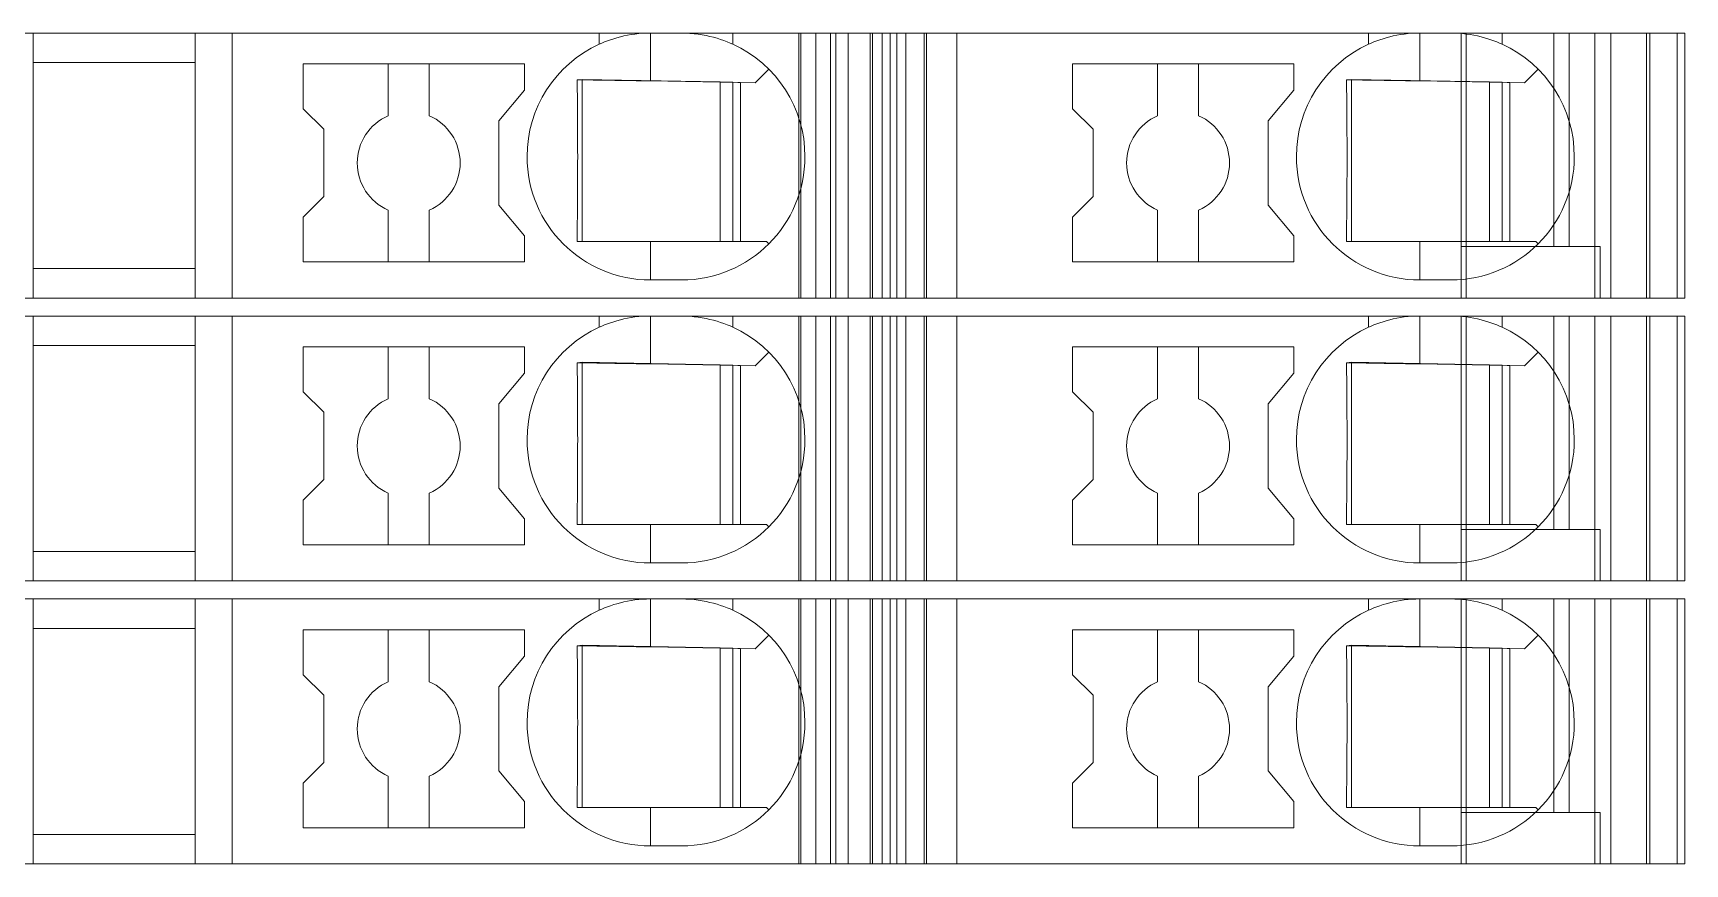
# Model space of a CAD drawing. Header units: millimetres. Extents: x 0 to 2100, y 0 to 1485.
# Drawn here: x 1258.05 to 1290.15, y 535.85 to 552 of the extents above; entities that cross this region are included whole.
import ezdxf
from ezdxf.enums import TextEntityAlignment as Align

# ---------------------------------------------------------------- set-up
doc = ezdxf.new("R2010")
doc.units = ezdxf.units.MM
for name, color, linetype, lineweight in [('EPLAN309', 5, 'Continuous', 5), ('EPLAN493', 5, 'Continuous', 5), ('MAIN-1', 7, 'Continuous', 5), ('MAIN-2', 7, 'Continuous', 5)]:
    doc.layers.add(name, color=color, linetype=linetype, lineweight=lineweight)
doc.styles.add('Tahoma', font='')
doc.styles.get('Tahoma').set_extended_font_data('Tahoma')

# ---------------------------------------------------------------- blocks, each defined once
blk = doc.blocks.new('EPLSYM_LibrarySPECIAL_Symbol12_Variant0_Placement8_45')
at = {"layer": 'EPLAN309', "lineweight": 13, "ltscale": 20}
blk.add_lwpolyline([(0, -5.15), (68.15, -5.15), (68.15, 0), (0, 0)], close=True, dxfattribs=at)
at = {"layer": 'EPLAN493', "color": 5, "style": 'Tahoma'}
blk.add_attdef('17_20450', text='', height=2.93475, dxfattribs=at).set_placement((0, -27.293475), align=Align.MIDDLE_RIGHT)
blk = doc.blocks.new('EPLSYM_LibrarySPECIAL_Symbol12_Variant0_Placement8_46')
at = {"layer": 'EPLAN309', "lineweight": 13, "ltscale": 20}
blk.add_lwpolyline([(0, -5.15), (68.15, -5.15), (68.15, 0), (0, 0)], close=True, dxfattribs=at)
at = {"layer": 'EPLAN493', "color": 5, "style": 'Tahoma'}
blk.add_attdef('17_20450', text='', height=2.93475, dxfattribs=at).set_placement((0, -27.293475), align=Align.MIDDLE_RIGHT)
blk = doc.blocks.new('EPLSYM_LibrarySPECIAL_Symbol12_Variant0_Placement8_47')
at = {"layer": 'EPLAN309', "lineweight": 13, "ltscale": 20}
blk.add_lwpolyline([(0, -5.15), (68.15, -5.15), (68.15, 0), (0, 0)], close=True, dxfattribs=at)
at = {"layer": 'EPLAN493', "color": 5, "style": 'Tahoma'}
blk.add_attdef('17_20450', text='', height=2.93475, dxfattribs=at).set_placement((0, -27.293475), align=Align.MIDDLE_RIGHT)

msp = doc.modelspace()

# ---------------------------------------------------------------- linework, layer by layer
at = {"layer": 'MAIN-1'}
for p, q in [((1258.05, 552), (1261.2, 552)), ((1258.05, 552), (1258.05, 546.85)), ((1261.919, 552), (1261.2, 552)), ((1261.2, 546.85), (1261.2, 552)), ((1269.05, 552), (1261.919, 552)), ((1261.919, 552), (1261.919, 546.85)), ((1269.05, 552), (1270.05, 552)), ((1269.05, 551.782), (1269.05, 552)), ((1269.102, 551.805), (1269.05, 551.782)), ((1269.156, 551.827), (1269.102, 551.805)), ((1269.213, 551.849), (1269.156, 551.827)), ((1269.272, 551.87), (1269.213, 551.849)), ((1269.333, 551.89), (1269.272, 551.87)), ((1269.397, 551.909), (1269.333, 551.89)), ((1269.463, 551.927), (1269.397, 551.909)), ((1269.531, 551.943), (1269.463, 551.927)), ((1269.601, 551.958), (1269.531, 551.943)), ((1269.673, 551.97), (1269.601, 551.958)), ((1269.746, 551.981), (1269.673, 551.97)), ((1269.821, 551.989), (1269.746, 551.981)), ((1269.897, 551.995), (1269.821, 551.989)), ((1269.973, 551.999), (1269.897, 551.995)), ((1270.05, 552), (1269.973, 551.999)), ((1270.05, 551.068), (1270.05, 552)), ((1270.05, 552), (1270.65, 552)), ((1270.65, 552), (1270.732, 551.999)), ((1271.65, 552), (1270.65, 552)), ((1270.732, 551.999), (1270.814, 551.994)), ((1270.814, 551.994), (1270.896, 551.987)), ((1270.896, 551.987), (1270.975, 551.978)), ((1270.975, 551.978), (1271.053, 551.966)), ((1271.053, 551.966), (1271.13, 551.952)), ((1271.13, 551.952), (1271.204, 551.935)), ((1271.204, 551.935), (1271.275, 551.917)), ((1271.275, 551.917), (1271.345, 551.897)), ((1271.345, 551.897), (1271.411, 551.876)), ((1271.411, 551.876), (1271.475, 551.854)), ((1271.475, 551.854), (1271.536, 551.831)), ((1271.536, 551.831), (1271.594, 551.806)), ((1271.594, 551.806), (1271.65, 551.782)), ((1271.65, 552), (1274.704, 552)), ((1271.65, 551.782), (1271.65, 552)), ((1274.832, 552), (1274.704, 552)), ((1274.704, 546.85), (1274.704, 552)), ((1274.832, 552), (1275.367, 552)), ((1274.832, 546.85), (1274.832, 552)), ((1276, 552), (1275.367, 552)), ((1275.367, 546.85), (1275.367, 552)), ((1276, 552), (1284, 552)), ((1276, 546.85), (1276, 552)), ((1284, 552), (1285, 552)), ((1284, 551.782), (1284, 552)), ((1284.052, 551.805), (1284, 551.782)), ((1284.106, 551.827), (1284.052, 551.805)), ((1284.163, 551.849), (1284.106, 551.827)), ((1284.222, 551.87), (1284.163, 551.849)), ((1284.283, 551.89), (1284.222, 551.87)), ((1284.347, 551.909), (1284.283, 551.89)), ((1284.413, 551.927), (1284.347, 551.909)), ((1284.481, 551.943), (1284.413, 551.927)), ((1284.551, 551.958), (1284.481, 551.943)), ((1284.622, 551.97), (1284.551, 551.958)), ((1284.696, 551.981), (1284.622, 551.97)), ((1284.771, 551.989), (1284.696, 551.981)), ((1284.847, 551.995), (1284.771, 551.989)), ((1284.923, 551.999), (1284.847, 551.995)), ((1285, 552), (1284.923, 551.999)), ((1285, 551.068), (1285, 552)), ((1285, 552), (1285.6, 552)), ((1285.6, 552), (1285.677, 551.999)), ((1286.6, 552), (1285.6, 552)), ((1285.677, 551.999), (1285.753, 551.995)), ((1285.753, 551.995), (1285.829, 551.989)), ((1285.829, 551.989), (1285.904, 551.981)), ((1285.904, 551.981), (1285.978, 551.97)), ((1285.978, 551.97), (1286.049, 551.958)), ((1286.049, 551.958), (1286.119, 551.943)), ((1286.119, 551.943), (1286.187, 551.927)), ((1286.187, 551.927), (1286.253, 551.909)), ((1286.253, 551.909), (1286.317, 551.89)), ((1286.317, 551.89), (1286.378, 551.87)), ((1286.378, 551.87), (1286.437, 551.849)), ((1286.437, 551.849), (1286.494, 551.827)), ((1286.494, 551.827), (1286.548, 551.805)), ((1286.548, 551.805), (1286.6, 551.782)), ((1286.6, 552), (1290, 552)), ((1286.6, 551.782), (1286.6, 552)), ((1290, 546.85), (1290, 552)), ((1258.05, 551.425), (1261.2, 551.425)), ((1263.3, 551.4), (1263.3, 550.529)), ((1263.3, 551.4), (1267.6, 551.4)), ((1264.95, 551.4), (1264.95, 550.392)), ((1265.75, 550.392), (1265.75, 551.4)), ((1267.6, 550.889), (1267.6, 551.4)), ((1272.083, 551.033), (1272.347, 551.297)), ((1278.25, 551.4), (1278.25, 550.529)), ((1278.25, 551.4), (1282.55, 551.4)), ((1279.9, 551.4), (1279.9, 550.392)), ((1280.7, 550.392), (1280.7, 551.4)), ((1282.55, 550.889), (1282.55, 551.4)), ((1287.033, 551.033), (1287.297, 551.297)), ((1267.1, 550.293), (1267.6, 550.889)), ((1268.624, 551.092), (1268.625, 551.022)), ((1268.685, 551.091), (1268.624, 551.092)), ((1268.625, 551.022), (1268.625, 550.95)), ((1268.625, 550.95), (1268.626, 550.877)), ((1268.626, 550.877), (1268.627, 550.803)), ((1268.746, 551.09), (1268.685, 551.091)), ((1268.721, 551.091), (1268.721, 547.95)), ((1268.809, 551.089), (1268.746, 551.09)), ((1268.873, 551.088), (1268.809, 551.089)), ((1268.937, 551.087), (1268.873, 551.088)), ((1269.003, 551.086), (1268.937, 551.087)), ((1269.071, 551.085), (1269.003, 551.086)), ((1269.14, 551.084), (1269.071, 551.085)), ((1269.21, 551.082), (1269.14, 551.084)), ((1269.283, 551.081), (1269.21, 551.082)), ((1269.358, 551.08), (1269.283, 551.081)), ((1269.435, 551.079), (1269.358, 551.08)), ((1269.514, 551.077), (1269.435, 551.079)), ((1269.597, 551.076), (1269.514, 551.077)), ((1269.682, 551.075), (1269.597, 551.076)), ((1269.771, 551.073), (1269.682, 551.075)), ((1269.862, 551.071), (1269.771, 551.073)), ((1269.955, 551.07), (1269.862, 551.071)), ((1270.05, 551.068), (1269.955, 551.07)), ((1270.05, 551.068), (1272.083, 551.033)), ((1271.4, 551.045), (1271.4, 547.95)), ((1271.65, 547.95), (1271.65, 551.04)), ((1271.8, 551.038), (1271.8, 547.95)), ((1282.05, 550.293), (1282.55, 550.889)), ((1283.574, 551.092), (1283.574, 551.022)), ((1283.635, 551.091), (1283.574, 551.092)), ((1283.574, 551.022), (1283.575, 550.95)), ((1283.575, 550.95), (1283.576, 550.877)), ((1283.576, 550.877), (1283.577, 550.803)), ((1283.696, 551.09), (1283.635, 551.091)), ((1283.671, 551.091), (1283.671, 547.95)), ((1283.759, 551.089), (1283.696, 551.09)), ((1283.822, 551.088), (1283.759, 551.089)), ((1283.887, 551.087), (1283.822, 551.088)), ((1283.953, 551.086), (1283.887, 551.087)), ((1284.021, 551.085), (1283.953, 551.086)), ((1284.09, 551.084), (1284.021, 551.085)), ((1284.16, 551.082), (1284.09, 551.084)), ((1284.233, 551.081), (1284.16, 551.082)), ((1284.307, 551.08), (1284.233, 551.081)), ((1284.385, 551.079), (1284.307, 551.08)), ((1284.464, 551.077), (1284.385, 551.079)), ((1284.547, 551.076), (1284.464, 551.077)), ((1284.632, 551.075), (1284.547, 551.076)), ((1284.72, 551.073), (1284.632, 551.075)), ((1284.812, 551.071), (1284.72, 551.073)), ((1284.905, 551.07), (1284.812, 551.071)), ((1285, 551.068), (1284.905, 551.07)), ((1285, 551.068), (1287.033, 551.033)), ((1286.35, 551.045), (1286.35, 547.95)), ((1286.6, 547.95), (1286.6, 551.04)), ((1286.75, 551.038), (1286.75, 547.95)), ((1263.7, 550.129), (1263.3, 550.529)), ((1268.627, 550.803), (1268.628, 550.727)), ((1268.628, 550.727), (1268.628, 550.649)), ((1268.628, 550.649), (1268.629, 550.57)), ((1268.629, 550.57), (1268.63, 550.488)), ((1278.65, 550.129), (1278.25, 550.529)), ((1283.577, 550.803), (1283.577, 550.727)), ((1283.577, 550.727), (1283.578, 550.649)), ((1283.578, 550.649), (1283.579, 550.57)), ((1283.579, 550.57), (1283.58, 550.488)), ((1267.1, 550.293), (1267.1, 548.657)), ((1268.63, 550.488), (1268.63, 550.404)), ((1268.63, 550.404), (1268.631, 550.317)), ((1268.631, 550.317), (1268.631, 550.226)), ((1268.631, 550.226), (1268.632, 550.132)), ((1282.05, 550.293), (1282.05, 548.657)), ((1283.58, 550.488), (1283.58, 550.404)), ((1283.58, 550.404), (1283.581, 550.317)), ((1283.581, 550.317), (1283.581, 550.226)), ((1283.581, 550.226), (1283.582, 550.132)), ((1263.7, 550.129), (1263.7, 548.821)), ((1268.632, 550.132), (1268.633, 550.034)), ((1268.633, 550.034), (1268.633, 549.931)), ((1268.633, 549.931), (1268.633, 549.824)), ((1278.65, 550.129), (1278.65, 548.821)), ((1283.582, 550.132), (1283.582, 550.034)), ((1283.582, 550.034), (1283.583, 549.931)), ((1283.583, 549.931), (1283.583, 549.824)), ((1268.633, 549.824), (1268.633, 549.713)), ((1268.633, 549.713), (1268.634, 549.6)), ((1268.634, 549.6), (1268.633, 549.479)), ((1283.583, 549.824), (1283.583, 549.713)), ((1283.583, 549.713), (1283.583, 549.6)), ((1283.583, 549.6), (1283.583, 549.479)), ((1268.633, 549.247), (1268.632, 549.138)), ((1268.633, 549.479), (1268.633, 549.361)), ((1268.633, 549.361), (1268.633, 549.247)), ((1283.583, 549.247), (1283.582, 549.138)), ((1283.583, 549.479), (1283.583, 549.361)), ((1283.583, 549.361), (1283.583, 549.247)), ((1268.632, 549.034), (1268.631, 548.934)), ((1268.631, 548.934), (1268.631, 548.839)), ((1268.632, 549.138), (1268.632, 549.034)), ((1283.582, 549.034), (1283.581, 548.934)), ((1283.581, 548.934), (1283.581, 548.839)), ((1283.582, 549.138), (1283.582, 549.034)), ((1263.7, 548.821), (1263.3, 548.421)), ((1267.1, 548.657), (1267.6, 548.061)), ((1268.629, 548.659), (1268.628, 548.573)), ((1268.63, 548.748), (1268.629, 548.659)), ((1268.631, 548.839), (1268.63, 548.748)), ((1278.65, 548.821), (1278.25, 548.421)), ((1282.05, 548.657), (1282.55, 548.061)), ((1283.579, 548.659), (1283.578, 548.573)), ((1283.58, 548.748), (1283.579, 548.659)), ((1283.581, 548.839), (1283.58, 548.748)), ((1263.3, 548.421), (1263.3, 547.55)), ((1264.95, 548.558), (1264.95, 547.55)), ((1265.75, 548.558), (1265.75, 547.55)), ((1268.626, 548.329), (1268.625, 548.25)), ((1268.627, 548.408), (1268.626, 548.329)), ((1268.628, 548.49), (1268.627, 548.408)), ((1268.628, 548.573), (1268.628, 548.49)), ((1278.25, 548.421), (1278.25, 547.55)), ((1279.9, 548.558), (1279.9, 547.55)), ((1280.7, 548.558), (1280.7, 547.55)), ((1283.576, 548.329), (1283.575, 548.25)), ((1283.577, 548.408), (1283.576, 548.329)), ((1283.578, 548.49), (1283.577, 548.408)), ((1283.578, 548.573), (1283.578, 548.49)), ((1267.6, 547.55), (1267.6, 548.061)), ((1268.623, 548.024), (1268.622, 547.95)), ((1268.622, 547.95), (1268.683, 547.95)), ((1268.624, 548.098), (1268.623, 548.024)), ((1268.625, 548.25), (1268.624, 548.174)), ((1268.624, 548.174), (1268.624, 548.098)), ((1268.683, 547.95), (1268.746, 547.95)), ((1268.746, 547.95), (1268.809, 547.95)), ((1268.809, 547.95), (1268.873, 547.95)), ((1268.873, 547.95), (1268.939, 547.95)), ((1268.939, 547.95), (1269.005, 547.95)), ((1269.005, 547.95), (1269.074, 547.95)), ((1269.074, 547.95), (1269.144, 547.95)), ((1269.144, 547.95), (1269.215, 547.95)), ((1269.215, 547.95), (1269.289, 547.95)), ((1269.289, 547.95), (1269.364, 547.95)), ((1269.364, 547.95), (1269.442, 547.95)), ((1269.442, 547.95), (1269.522, 547.95)), ((1269.522, 547.95), (1269.605, 547.95)), ((1269.605, 547.95), (1269.69, 547.95)), ((1269.69, 547.95), (1269.778, 547.95)), ((1269.778, 547.95), (1269.867, 547.95)), ((1269.867, 547.95), (1269.958, 547.95)), ((1269.958, 547.95), (1270.05, 547.95)), ((1270.05, 547.95), (1272.3, 547.95)), ((1270.05, 547.95), (1270.05, 547.2)), ((1272.347, 547.903), (1272.3, 547.95)), ((1282.55, 547.55), (1282.55, 548.061)), ((1283.573, 548.024), (1283.572, 547.95)), ((1283.572, 547.95), (1283.633, 547.95)), ((1283.574, 548.098), (1283.573, 548.024)), ((1283.575, 548.25), (1283.574, 548.174)), ((1283.574, 548.174), (1283.574, 548.098)), ((1283.633, 547.95), (1283.695, 547.95)), ((1283.695, 547.95), (1283.759, 547.95)), ((1283.759, 547.95), (1283.823, 547.95)), ((1283.823, 547.95), (1283.889, 547.95)), ((1283.889, 547.95), (1283.955, 547.95)), ((1283.955, 547.95), (1284.024, 547.95)), ((1284.024, 547.95), (1284.093, 547.95)), ((1284.093, 547.95), (1284.165, 547.95)), ((1284.165, 547.95), (1284.239, 547.95)), ((1284.239, 547.95), (1284.314, 547.95)), ((1284.314, 547.95), (1284.392, 547.95)), ((1284.392, 547.95), (1284.472, 547.95)), ((1284.472, 547.95), (1284.555, 547.95)), ((1284.555, 547.95), (1284.64, 547.95)), ((1284.64, 547.95), (1284.727, 547.95)), ((1284.727, 547.95), (1284.817, 547.95)), ((1284.817, 547.95), (1284.908, 547.95)), ((1284.908, 547.95), (1285, 547.95)), ((1285, 547.95), (1285, 547.2)), ((1285, 547.95), (1287.25, 547.95)), ((1287.297, 547.903), (1287.25, 547.95)), ((1258.05, 547.425), (1261.2, 547.425)), ((1267.6, 547.55), (1263.3, 547.55)), ((1282.55, 547.55), (1278.25, 547.55)), ((1270.65, 547.2), (1270.05, 547.2)), ((1285.6, 547.2), (1285, 547.2)), ((1258.05, 546.85), (1261.2, 546.85)), ((1261.919, 546.85), (1261.2, 546.85)), ((1261.919, 546.85), (1274.704, 546.85)), ((1273.544, 546.85), (1273.544, 546.85)), ((1273.65, 546.85), (1273.65, 546.85)), ((1274.832, 546.85), (1274.704, 546.85)), ((1274.832, 546.85), (1275.367, 546.85)), ((1276, 546.85), (1275.367, 546.85)), ((1276, 546.85), (1290, 546.85)), ((1288.5, 546.85), (1288.5, 546.85)), ((1258.05, 546.5), (1261.2, 546.5)), ((1258.05, 546.5), (1258.05, 541.35)), ((1261.919, 546.5), (1261.2, 546.5)), ((1261.2, 541.35), (1261.2, 546.5)), ((1269.05, 546.5), (1261.919, 546.5)), ((1261.919, 546.5), (1261.919, 541.35)), ((1269.05, 546.5), (1270.05, 546.5)), ((1269.05, 546.282), (1269.05, 546.5)), ((1269.213, 546.349), (1269.156, 546.327)), ((1269.272, 546.37), (1269.213, 546.349)), ((1269.333, 546.39), (1269.272, 546.37)), ((1269.397, 546.409), (1269.333, 546.39)), ((1269.463, 546.427), (1269.397, 546.409)), ((1269.531, 546.443), (1269.463, 546.427)), ((1269.601, 546.458), (1269.531, 546.443)), ((1269.673, 546.47), (1269.601, 546.458)), ((1269.746, 546.481), (1269.673, 546.47)), ((1269.821, 546.489), (1269.746, 546.481)), ((1269.897, 546.495), (1269.821, 546.489)), ((1269.973, 546.499), (1269.897, 546.495)), ((1270.05, 546.5), (1269.973, 546.499)), ((1270.05, 545.568), (1270.05, 546.5)), ((1270.05, 546.5), (1270.65, 546.5)), ((1270.65, 546.5), (1270.732, 546.499)), ((1271.65, 546.5), (1270.65, 546.5)), ((1270.732, 546.499), (1270.814, 546.494)), ((1270.814, 546.494), (1270.896, 546.487)), ((1270.896, 546.487), (1270.975, 546.478)), ((1270.975, 546.478), (1271.053, 546.466)), ((1271.053, 546.466), (1271.13, 546.452)), ((1271.13, 546.452), (1271.204, 546.435)), ((1271.204, 546.435), (1271.275, 546.417)), ((1271.275, 546.417), (1271.345, 546.397)), ((1271.345, 546.397), (1271.411, 546.376)), ((1271.411, 546.376), (1271.475, 546.354)), ((1271.475, 546.354), (1271.536, 546.331)), ((1271.65, 546.5), (1274.704, 546.5)), ((1271.65, 546.282), (1271.65, 546.5)), ((1274.832, 546.5), (1274.704, 546.5)), ((1274.704, 541.35), (1274.704, 546.5)), ((1274.832, 546.5), (1275.367, 546.5)), ((1274.832, 541.35), (1274.832, 546.5)), ((1276, 546.5), (1275.367, 546.5)), ((1275.367, 541.35), (1275.367, 546.5)), ((1276, 546.5), (1284, 546.5)), ((1276, 541.35), (1276, 546.5)), ((1284, 546.5), (1285, 546.5)), ((1284, 546.282), (1284, 546.5)), ((1284.163, 546.349), (1284.106, 546.327)), ((1284.222, 546.37), (1284.163, 546.349)), ((1284.283, 546.39), (1284.222, 546.37)), ((1284.347, 546.409), (1284.283, 546.39)), ((1284.413, 546.427), (1284.347, 546.409)), ((1284.481, 546.443), (1284.413, 546.427)), ((1284.551, 546.458), (1284.481, 546.443)), ((1284.622, 546.47), (1284.551, 546.458)), ((1284.696, 546.481), (1284.622, 546.47)), ((1284.771, 546.489), (1284.696, 546.481)), ((1284.847, 546.495), (1284.771, 546.489)), ((1284.923, 546.499), (1284.847, 546.495)), ((1285, 546.5), (1284.923, 546.499)), ((1285, 545.568), (1285, 546.5)), ((1285, 546.5), (1285.6, 546.5)), ((1285.6, 546.5), (1285.677, 546.499)), ((1286.6, 546.5), (1285.6, 546.5)), ((1285.677, 546.499), (1285.753, 546.495)), ((1285.753, 546.495), (1285.829, 546.489)), ((1285.829, 546.489), (1285.904, 546.481)), ((1285.904, 546.481), (1285.978, 546.47)), ((1285.978, 546.47), (1286.049, 546.458)), ((1286.049, 546.458), (1286.119, 546.443)), ((1286.119, 546.443), (1286.187, 546.427)), ((1286.187, 546.427), (1286.253, 546.409)), ((1286.253, 546.409), (1286.317, 546.39)), ((1286.317, 546.39), (1286.378, 546.37)), ((1286.378, 546.37), (1286.437, 546.349)), ((1286.437, 546.349), (1286.494, 546.327)), ((1286.6, 546.5), (1290, 546.5)), ((1286.6, 546.282), (1286.6, 546.5)), ((1290, 541.35), (1290, 546.5)), ((1269.102, 546.305), (1269.05, 546.282)), ((1269.156, 546.327), (1269.102, 546.305)), ((1271.536, 546.331), (1271.594, 546.306)), ((1271.594, 546.306), (1271.65, 546.282)), ((1284.052, 546.305), (1284, 546.282)), ((1284.106, 546.327), (1284.052, 546.305)), ((1286.494, 546.327), (1286.548, 546.305)), ((1286.548, 546.305), (1286.6, 546.282)), ((1258.05, 545.925), (1261.2, 545.925)), ((1263.3, 545.9), (1263.3, 545.029)), ((1263.3, 545.9), (1267.6, 545.9)), ((1264.95, 545.9), (1264.95, 544.892)), ((1265.75, 544.892), (1265.75, 545.9)), ((1267.6, 545.389), (1267.6, 545.9)), ((1272.083, 545.533), (1272.347, 545.797)), ((1278.25, 545.9), (1278.25, 545.029)), ((1278.25, 545.9), (1282.55, 545.9)), ((1279.9, 545.9), (1279.9, 544.892)), ((1280.7, 544.892), (1280.7, 545.9)), ((1282.55, 545.389), (1282.55, 545.9)), ((1287.033, 545.533), (1287.297, 545.797)), ((1267.1, 544.793), (1267.6, 545.389)), ((1268.624, 545.592), (1268.625, 545.522)), ((1268.685, 545.591), (1268.624, 545.592)), ((1268.625, 545.522), (1268.625, 545.45)), ((1268.625, 545.45), (1268.626, 545.377)), ((1268.746, 545.59), (1268.685, 545.591)), ((1268.721, 545.591), (1268.721, 542.45)), ((1268.809, 545.589), (1268.746, 545.59)), ((1268.873, 545.588), (1268.809, 545.589)), ((1268.937, 545.587), (1268.873, 545.588)), ((1269.003, 545.586), (1268.937, 545.587)), ((1269.071, 545.585), (1269.003, 545.586)), ((1269.14, 545.584), (1269.071, 545.585)), ((1269.21, 545.582), (1269.14, 545.584)), ((1269.283, 545.581), (1269.21, 545.582)), ((1269.358, 545.58), (1269.283, 545.581)), ((1269.435, 545.579), (1269.358, 545.58)), ((1269.514, 545.577), (1269.435, 545.579)), ((1269.597, 545.576), (1269.514, 545.577)), ((1269.682, 545.575), (1269.597, 545.576)), ((1269.771, 545.573), (1269.682, 545.575)), ((1269.862, 545.571), (1269.771, 545.573)), ((1269.955, 545.57), (1269.862, 545.571)), ((1270.05, 545.568), (1269.955, 545.57)), ((1270.05, 545.568), (1272.083, 545.533)), ((1271.4, 545.545), (1271.4, 542.45)), ((1271.65, 542.45), (1271.65, 545.54)), ((1271.8, 545.538), (1271.8, 542.45)), ((1282.05, 544.793), (1282.55, 545.389)), ((1283.574, 545.592), (1283.574, 545.522)), ((1283.635, 545.591), (1283.574, 545.592)), ((1283.574, 545.522), (1283.575, 545.45)), ((1283.575, 545.45), (1283.576, 545.377)), ((1283.696, 545.59), (1283.635, 545.591)), ((1283.671, 545.591), (1283.671, 542.45)), ((1283.759, 545.589), (1283.696, 545.59)), ((1283.822, 545.588), (1283.759, 545.589)), ((1283.887, 545.587), (1283.822, 545.588)), ((1283.953, 545.586), (1283.887, 545.587)), ((1284.021, 545.585), (1283.953, 545.586)), ((1284.09, 545.584), (1284.021, 545.585)), ((1284.16, 545.582), (1284.09, 545.584)), ((1284.233, 545.581), (1284.16, 545.582)), ((1284.307, 545.58), (1284.233, 545.581)), ((1284.385, 545.579), (1284.307, 545.58)), ((1284.464, 545.577), (1284.385, 545.579)), ((1284.547, 545.576), (1284.464, 545.577)), ((1284.632, 545.575), (1284.547, 545.576)), ((1284.72, 545.573), (1284.632, 545.575)), ((1284.812, 545.571), (1284.72, 545.573)), ((1284.905, 545.57), (1284.812, 545.571)), ((1285, 545.568), (1284.905, 545.57)), ((1285, 545.568), (1287.033, 545.533)), ((1286.35, 545.545), (1286.35, 542.45)), ((1286.6, 542.45), (1286.6, 545.54)), ((1286.75, 545.538), (1286.75, 542.45)), ((1268.626, 545.377), (1268.627, 545.303)), ((1268.627, 545.303), (1268.628, 545.227)), ((1268.628, 545.227), (1268.628, 545.149)), ((1268.628, 545.149), (1268.629, 545.07)), ((1268.629, 545.07), (1268.63, 544.988)), ((1283.576, 545.377), (1283.577, 545.303)), ((1283.577, 545.303), (1283.577, 545.227)), ((1283.577, 545.227), (1283.578, 545.149)), ((1283.578, 545.149), (1283.579, 545.07)), ((1283.579, 545.07), (1283.58, 544.988)), ((1263.7, 544.629), (1263.3, 545.029)), ((1267.1, 544.793), (1267.1, 543.157)), ((1268.63, 544.988), (1268.63, 544.904)), ((1268.63, 544.904), (1268.631, 544.817)), ((1268.631, 544.817), (1268.631, 544.726)), ((1278.65, 544.629), (1278.25, 545.029)), ((1282.05, 544.793), (1282.05, 543.157)), ((1283.58, 544.988), (1283.58, 544.904)), ((1283.58, 544.904), (1283.581, 544.817)), ((1283.581, 544.817), (1283.581, 544.726)), ((1263.7, 544.629), (1263.7, 543.321)), ((1268.631, 544.726), (1268.632, 544.632)), ((1268.632, 544.632), (1268.633, 544.534)), ((1268.633, 544.534), (1268.633, 544.431)), ((1268.633, 544.431), (1268.633, 544.324)), ((1278.65, 544.629), (1278.65, 543.321)), ((1283.581, 544.726), (1283.582, 544.632)), ((1283.582, 544.632), (1283.582, 544.534)), ((1283.582, 544.534), (1283.583, 544.431)), ((1283.583, 544.431), (1283.583, 544.324)), ((1268.633, 544.324), (1268.633, 544.213)), ((1268.633, 544.213), (1268.634, 544.1)), ((1268.634, 544.1), (1268.633, 543.979)), ((1283.583, 544.324), (1283.583, 544.213)), ((1283.583, 544.213), (1283.583, 544.1)), ((1283.583, 544.1), (1283.583, 543.979)), ((1268.633, 543.979), (1268.633, 543.861)), ((1268.633, 543.861), (1268.633, 543.747)), ((1283.583, 543.979), (1283.583, 543.861)), ((1283.583, 543.861), (1283.583, 543.747)), ((1268.632, 543.534), (1268.631, 543.434)), ((1268.633, 543.747), (1268.632, 543.638)), ((1268.632, 543.638), (1268.632, 543.534)), ((1283.582, 543.534), (1283.581, 543.434)), ((1283.583, 543.747), (1283.582, 543.638)), ((1283.582, 543.638), (1283.582, 543.534)), ((1263.7, 543.321), (1263.3, 542.921)), ((1267.1, 543.157), (1267.6, 542.561)), ((1268.629, 543.159), (1268.628, 543.073)), ((1268.63, 543.248), (1268.629, 543.159)), ((1268.631, 543.339), (1268.63, 543.248)), ((1268.631, 543.434), (1268.631, 543.339)), ((1278.65, 543.321), (1278.25, 542.921)), ((1282.05, 543.157), (1282.55, 542.561)), ((1283.579, 543.159), (1283.578, 543.073)), ((1283.58, 543.248), (1283.579, 543.159)), ((1283.581, 543.339), (1283.58, 543.248)), ((1283.581, 543.434), (1283.581, 543.339)), ((1263.3, 542.921), (1263.3, 542.05)), ((1264.95, 543.058), (1264.95, 542.05)), ((1265.75, 543.058), (1265.75, 542.05)), ((1268.626, 542.829), (1268.625, 542.75)), ((1268.627, 542.908), (1268.626, 542.829)), ((1268.628, 542.99), (1268.627, 542.908)), ((1268.628, 543.073), (1268.628, 542.99)), ((1278.25, 542.921), (1278.25, 542.05)), ((1279.9, 543.058), (1279.9, 542.05)), ((1280.7, 543.058), (1280.7, 542.05)), ((1283.576, 542.829), (1283.575, 542.75)), ((1283.577, 542.908), (1283.576, 542.829)), ((1283.578, 542.99), (1283.577, 542.908)), ((1283.578, 543.073), (1283.578, 542.99)), ((1267.6, 542.05), (1267.6, 542.561)), ((1268.623, 542.524), (1268.622, 542.45)), ((1268.624, 542.598), (1268.623, 542.524)), ((1268.625, 542.75), (1268.624, 542.674)), ((1268.624, 542.674), (1268.624, 542.598)), ((1282.55, 542.05), (1282.55, 542.561)), ((1283.573, 542.524), (1283.572, 542.45)), ((1283.574, 542.598), (1283.573, 542.524)), ((1283.575, 542.75), (1283.574, 542.674)), ((1283.574, 542.674), (1283.574, 542.598)), ((1268.622, 542.45), (1268.683, 542.45)), ((1268.683, 542.45), (1268.746, 542.45)), ((1268.746, 542.45), (1268.809, 542.45)), ((1268.809, 542.45), (1268.873, 542.45)), ((1268.873, 542.45), (1268.939, 542.45)), ((1268.939, 542.45), (1269.005, 542.45)), ((1269.005, 542.45), (1269.074, 542.45)), ((1269.074, 542.45), (1269.144, 542.45)), ((1269.144, 542.45), (1269.215, 542.45)), ((1269.215, 542.45), (1269.289, 542.45)), ((1269.289, 542.45), (1269.364, 542.45)), ((1269.364, 542.45), (1269.442, 542.45)), ((1269.442, 542.45), (1269.522, 542.45)), ((1269.522, 542.45), (1269.605, 542.45)), ((1269.605, 542.45), (1269.69, 542.45)), ((1269.69, 542.45), (1269.778, 542.45)), ((1269.778, 542.45), (1269.867, 542.45)), ((1269.867, 542.45), (1269.958, 542.45)), ((1269.958, 542.45), (1270.05, 542.45)), ((1270.05, 542.45), (1272.3, 542.45)), ((1270.05, 542.45), (1270.05, 541.7)), ((1272.347, 542.403), (1272.3, 542.45)), ((1283.572, 542.45), (1283.633, 542.45)), ((1283.633, 542.45), (1283.695, 542.45)), ((1283.695, 542.45), (1283.759, 542.45)), ((1283.759, 542.45), (1283.823, 542.45)), ((1283.823, 542.45), (1283.889, 542.45)), ((1283.889, 542.45), (1283.955, 542.45)), ((1283.955, 542.45), (1284.024, 542.45)), ((1284.024, 542.45), (1284.093, 542.45)), ((1284.093, 542.45), (1284.165, 542.45)), ((1284.165, 542.45), (1284.239, 542.45)), ((1284.239, 542.45), (1284.314, 542.45)), ((1284.314, 542.45), (1284.392, 542.45)), ((1284.392, 542.45), (1284.472, 542.45)), ((1284.472, 542.45), (1284.555, 542.45)), ((1284.555, 542.45), (1284.64, 542.45)), ((1284.64, 542.45), (1284.727, 542.45)), ((1284.727, 542.45), (1284.817, 542.45)), ((1284.817, 542.45), (1284.908, 542.45)), ((1284.908, 542.45), (1285, 542.45)), ((1285, 542.45), (1285, 541.7)), ((1285, 542.45), (1287.25, 542.45)), ((1287.297, 542.403), (1287.25, 542.45)), ((1258.05, 541.925), (1261.2, 541.925)), ((1267.6, 542.05), (1263.3, 542.05)), ((1282.55, 542.05), (1278.25, 542.05)), ((1270.65, 541.7), (1270.05, 541.7)), ((1285.6, 541.7), (1285, 541.7)), ((1258.05, 541.35), (1261.2, 541.35)), ((1261.919, 541.35), (1261.2, 541.35)), ((1261.919, 541.35), (1274.704, 541.35)), ((1273.544, 541.35), (1273.544, 541.35)), ((1273.65, 541.35), (1273.65, 541.35)), ((1274.832, 541.35), (1274.704, 541.35)), ((1274.832, 541.35), (1275.367, 541.35)), ((1276, 541.35), (1275.367, 541.35)), ((1276, 541.35), (1290, 541.35)), ((1288.5, 541.35), (1288.5, 541.35)), ((1258.05, 541), (1261.2, 541)), ((1258.05, 541), (1258.05, 535.85)), ((1261.919, 541), (1261.2, 541)), ((1261.2, 535.85), (1261.2, 541)), ((1269.05, 541), (1261.919, 541)), ((1261.919, 541), (1261.919, 535.85)), ((1269.05, 541), (1270.05, 541)), ((1269.05, 540.782), (1269.05, 541)), ((1269.333, 540.89), (1269.272, 540.87)), ((1269.397, 540.909), (1269.333, 540.89)), ((1269.463, 540.927), (1269.397, 540.909)), ((1269.531, 540.943), (1269.463, 540.927)), ((1269.601, 540.958), (1269.531, 540.943)), ((1269.673, 540.97), (1269.601, 540.958)), ((1269.746, 540.981), (1269.673, 540.97)), ((1269.821, 540.989), (1269.746, 540.981)), ((1269.897, 540.995), (1269.821, 540.989)), ((1269.973, 540.999), (1269.897, 540.995)), ((1270.05, 541), (1269.973, 540.999)), ((1270.05, 540.068), (1270.05, 541)), ((1270.05, 541), (1270.65, 541)), ((1270.65, 541), (1270.732, 540.999)), ((1271.65, 541), (1270.65, 541)), ((1270.732, 540.999), (1270.814, 540.994)), ((1270.814, 540.994), (1270.896, 540.987)), ((1270.896, 540.987), (1270.975, 540.978)), ((1270.975, 540.978), (1271.053, 540.966)), ((1271.053, 540.966), (1271.13, 540.952)), ((1271.13, 540.952), (1271.204, 540.935)), ((1271.204, 540.935), (1271.275, 540.917)), ((1271.275, 540.917), (1271.345, 540.897)), ((1271.345, 540.897), (1271.411, 540.876)), ((1271.65, 541), (1274.704, 541)), ((1271.65, 540.782), (1271.65, 541)), ((1274.832, 541), (1274.704, 541)), ((1274.704, 535.85), (1274.704, 541)), ((1274.832, 541), (1275.367, 541)), ((1274.832, 535.85), (1274.832, 541)), ((1276, 541), (1275.367, 541)), ((1275.367, 535.85), (1275.367, 541)), ((1276, 541), (1284, 541)), ((1276, 535.85), (1276, 541)), ((1284, 541), (1285, 541)), ((1284, 540.782), (1284, 541)), ((1284.283, 540.89), (1284.222, 540.87)), ((1284.347, 540.909), (1284.283, 540.89)), ((1284.413, 540.927), (1284.347, 540.909)), ((1284.481, 540.943), (1284.413, 540.927)), ((1284.551, 540.958), (1284.481, 540.943)), ((1284.622, 540.97), (1284.551, 540.958)), ((1284.696, 540.981), (1284.622, 540.97)), ((1284.771, 540.989), (1284.696, 540.981)), ((1284.847, 540.995), (1284.771, 540.989)), ((1284.923, 540.999), (1284.847, 540.995)), ((1285, 541), (1284.923, 540.999)), ((1285, 540.068), (1285, 541)), ((1285, 541), (1285.6, 541)), ((1285.6, 541), (1285.677, 540.999)), ((1286.6, 541), (1285.6, 541)), ((1285.677, 540.999), (1285.753, 540.995)), ((1285.753, 540.995), (1285.829, 540.989)), ((1285.829, 540.989), (1285.904, 540.981)), ((1285.904, 540.981), (1285.978, 540.97)), ((1285.978, 540.97), (1286.049, 540.958)), ((1286.049, 540.958), (1286.119, 540.943)), ((1286.119, 540.943), (1286.187, 540.927)), ((1286.187, 540.927), (1286.253, 540.909)), ((1286.253, 540.909), (1286.317, 540.89)), ((1286.317, 540.89), (1286.378, 540.87)), ((1286.6, 541), (1290, 541)), ((1286.6, 540.782), (1286.6, 541)), ((1290, 535.85), (1290, 541)), ((1269.102, 540.805), (1269.05, 540.782)), ((1269.156, 540.827), (1269.102, 540.805)), ((1269.213, 540.849), (1269.156, 540.827)), ((1269.272, 540.87), (1269.213, 540.849)), ((1271.411, 540.876), (1271.475, 540.854)), ((1271.475, 540.854), (1271.536, 540.831)), ((1271.536, 540.831), (1271.594, 540.806)), ((1271.594, 540.806), (1271.65, 540.782)), ((1284.052, 540.805), (1284, 540.782)), ((1284.106, 540.827), (1284.052, 540.805)), ((1284.163, 540.849), (1284.106, 540.827)), ((1284.222, 540.87), (1284.163, 540.849)), ((1286.378, 540.87), (1286.437, 540.849)), ((1286.437, 540.849), (1286.494, 540.827)), ((1286.494, 540.827), (1286.548, 540.805)), ((1286.548, 540.805), (1286.6, 540.782)), ((1258.05, 540.425), (1261.2, 540.425)), ((1263.3, 540.4), (1263.3, 539.529)), ((1263.3, 540.4), (1267.6, 540.4)), ((1264.95, 540.4), (1264.95, 539.392)), ((1265.75, 539.392), (1265.75, 540.4)), ((1267.6, 539.889), (1267.6, 540.4)), ((1272.083, 540.033), (1272.347, 540.297)), ((1278.25, 540.4), (1278.25, 539.529)), ((1278.25, 540.4), (1282.55, 540.4)), ((1279.9, 540.4), (1279.9, 539.392)), ((1280.7, 539.392), (1280.7, 540.4)), ((1282.55, 539.889), (1282.55, 540.4)), ((1287.033, 540.033), (1287.297, 540.297)), ((1268.624, 540.092), (1268.625, 540.022)), ((1268.685, 540.091), (1268.624, 540.092)), ((1268.625, 540.022), (1268.625, 539.95)), ((1268.625, 539.95), (1268.626, 539.877)), ((1268.746, 540.09), (1268.685, 540.091)), ((1268.721, 540.091), (1268.721, 536.95)), ((1268.809, 540.089), (1268.746, 540.09)), ((1268.873, 540.088), (1268.809, 540.089)), ((1268.937, 540.087), (1268.873, 540.088)), ((1269.003, 540.086), (1268.937, 540.087)), ((1269.071, 540.085), (1269.003, 540.086)), ((1269.14, 540.084), (1269.071, 540.085)), ((1269.21, 540.082), (1269.14, 540.084)), ((1269.283, 540.081), (1269.21, 540.082)), ((1269.358, 540.08), (1269.283, 540.081)), ((1269.435, 540.079), (1269.358, 540.08)), ((1269.514, 540.077), (1269.435, 540.079)), ((1269.597, 540.076), (1269.514, 540.077)), ((1269.682, 540.075), (1269.597, 540.076)), ((1269.771, 540.073), (1269.682, 540.075)), ((1269.862, 540.071), (1269.771, 540.073)), ((1269.955, 540.07), (1269.862, 540.071)), ((1270.05, 540.068), (1269.955, 540.07)), ((1270.05, 540.068), (1272.083, 540.033)), ((1271.4, 540.045), (1271.4, 536.95)), ((1271.65, 536.95), (1271.65, 540.04)), ((1271.8, 540.038), (1271.8, 536.95)), ((1283.574, 540.092), (1283.574, 540.022)), ((1283.635, 540.091), (1283.574, 540.092)), ((1283.574, 540.022), (1283.575, 539.95)), ((1283.575, 539.95), (1283.576, 539.877)), ((1283.696, 540.09), (1283.635, 540.091)), ((1283.671, 540.091), (1283.671, 536.95)), ((1283.759, 540.089), (1283.696, 540.09)), ((1283.822, 540.088), (1283.759, 540.089)), ((1283.887, 540.087), (1283.822, 540.088)), ((1283.953, 540.086), (1283.887, 540.087)), ((1284.021, 540.085), (1283.953, 540.086)), ((1284.09, 540.084), (1284.021, 540.085)), ((1284.16, 540.082), (1284.09, 540.084)), ((1284.233, 540.081), (1284.16, 540.082)), ((1284.307, 540.08), (1284.233, 540.081)), ((1284.385, 540.079), (1284.307, 540.08)), ((1284.464, 540.077), (1284.385, 540.079)), ((1284.547, 540.076), (1284.464, 540.077)), ((1284.632, 540.075), (1284.547, 540.076)), ((1284.72, 540.073), (1284.632, 540.075)), ((1284.812, 540.071), (1284.72, 540.073)), ((1284.905, 540.07), (1284.812, 540.071)), ((1285, 540.068), (1284.905, 540.07)), ((1285, 540.068), (1287.033, 540.033)), ((1286.35, 540.045), (1286.35, 536.95)), ((1286.6, 536.95), (1286.6, 540.04)), ((1286.75, 540.038), (1286.75, 536.95)), ((1267.1, 539.293), (1267.6, 539.889)), ((1268.626, 539.877), (1268.627, 539.803)), ((1268.627, 539.803), (1268.628, 539.727)), ((1268.628, 539.727), (1268.628, 539.649)), ((1268.628, 539.649), (1268.629, 539.57)), ((1282.05, 539.293), (1282.55, 539.889)), ((1283.576, 539.877), (1283.577, 539.803)), ((1283.577, 539.803), (1283.577, 539.727)), ((1283.577, 539.727), (1283.578, 539.649)), ((1283.578, 539.649), (1283.579, 539.57)), ((1263.7, 539.129), (1263.3, 539.529)), ((1267.1, 539.293), (1267.1, 537.657)), ((1268.629, 539.57), (1268.63, 539.488)), ((1268.63, 539.488), (1268.63, 539.404)), ((1268.63, 539.404), (1268.631, 539.317)), ((1268.631, 539.317), (1268.631, 539.226)), ((1278.65, 539.129), (1278.25, 539.529)), ((1282.05, 539.293), (1282.05, 537.657)), ((1283.579, 539.57), (1283.58, 539.488)), ((1283.58, 539.488), (1283.58, 539.404)), ((1283.58, 539.404), (1283.581, 539.317)), ((1283.581, 539.317), (1283.581, 539.226)), ((1263.7, 539.129), (1263.7, 537.821)), ((1268.631, 539.226), (1268.632, 539.132)), ((1268.632, 539.132), (1268.633, 539.034)), ((1268.633, 539.034), (1268.633, 538.931)), ((1278.65, 539.129), (1278.65, 537.821)), ((1283.581, 539.226), (1283.582, 539.132)), ((1283.582, 539.132), (1283.582, 539.034)), ((1283.582, 539.034), (1283.583, 538.931)), ((1268.633, 538.931), (1268.633, 538.824)), ((1268.633, 538.824), (1268.633, 538.713)), ((1268.633, 538.713), (1268.634, 538.6)), ((1283.583, 538.931), (1283.583, 538.824)), ((1283.583, 538.824), (1283.583, 538.713)), ((1283.583, 538.713), (1283.583, 538.6)), ((1268.634, 538.6), (1268.633, 538.479)), ((1268.633, 538.479), (1268.633, 538.361)), ((1268.633, 538.361), (1268.633, 538.247)), ((1283.583, 538.6), (1283.583, 538.479)), ((1283.583, 538.479), (1283.583, 538.361)), ((1283.583, 538.361), (1283.583, 538.247)), ((1268.632, 538.034), (1268.631, 537.934)), ((1268.633, 538.247), (1268.632, 538.138)), ((1268.632, 538.138), (1268.632, 538.034)), ((1283.582, 538.034), (1283.581, 537.934)), ((1283.583, 538.247), (1283.582, 538.138)), ((1283.582, 538.138), (1283.582, 538.034)), ((1263.7, 537.821), (1263.3, 537.421)), ((1268.63, 537.748), (1268.629, 537.659)), ((1268.631, 537.839), (1268.63, 537.748)), ((1268.631, 537.934), (1268.631, 537.839)), ((1278.65, 537.821), (1278.25, 537.421)), ((1283.58, 537.748), (1283.579, 537.659)), ((1283.581, 537.839), (1283.58, 537.748)), ((1283.581, 537.934), (1283.581, 537.839)), ((1263.3, 537.421), (1263.3, 536.55)), ((1264.95, 537.558), (1264.95, 536.55)), ((1265.75, 537.558), (1265.75, 536.55)), ((1267.1, 537.657), (1267.6, 537.061)), ((1268.627, 537.408), (1268.626, 537.329)), ((1268.628, 537.49), (1268.627, 537.408)), ((1268.629, 537.659), (1268.628, 537.573)), ((1268.628, 537.573), (1268.628, 537.49)), ((1278.25, 537.421), (1278.25, 536.55)), ((1279.9, 537.558), (1279.9, 536.55)), ((1280.7, 537.558), (1280.7, 536.55)), ((1282.05, 537.657), (1282.55, 537.061)), ((1283.577, 537.408), (1283.576, 537.329)), ((1283.578, 537.49), (1283.577, 537.408)), ((1283.579, 537.659), (1283.578, 537.573)), ((1283.578, 537.573), (1283.578, 537.49)), ((1267.6, 536.55), (1267.6, 537.061)), ((1268.624, 537.098), (1268.623, 537.024)), ((1268.625, 537.25), (1268.624, 537.174)), ((1268.624, 537.174), (1268.624, 537.098)), ((1268.626, 537.329), (1268.625, 537.25)), ((1282.55, 536.55), (1282.55, 537.061)), ((1283.574, 537.098), (1283.573, 537.024)), ((1283.575, 537.25), (1283.574, 537.174)), ((1283.574, 537.174), (1283.574, 537.098)), ((1283.576, 537.329), (1283.575, 537.25)), ((1268.623, 537.024), (1268.622, 536.95)), ((1268.622, 536.95), (1268.683, 536.95)), ((1268.683, 536.95), (1268.746, 536.95)), ((1268.746, 536.95), (1268.809, 536.95)), ((1268.809, 536.95), (1268.873, 536.95)), ((1268.873, 536.95), (1268.939, 536.95)), ((1268.939, 536.95), (1269.005, 536.95)), ((1269.005, 536.95), (1269.074, 536.95)), ((1269.074, 536.95), (1269.144, 536.95)), ((1269.144, 536.95), (1269.215, 536.95)), ((1269.215, 536.95), (1269.289, 536.95)), ((1269.289, 536.95), (1269.364, 536.95)), ((1269.364, 536.95), (1269.442, 536.95)), ((1269.442, 536.95), (1269.522, 536.95)), ((1269.522, 536.95), (1269.605, 536.95)), ((1269.605, 536.95), (1269.69, 536.95)), ((1269.69, 536.95), (1269.778, 536.95)), ((1269.778, 536.95), (1269.867, 536.95)), ((1269.867, 536.95), (1269.958, 536.95)), ((1269.958, 536.95), (1270.05, 536.95)), ((1270.05, 536.95), (1272.3, 536.95)), ((1270.05, 536.95), (1270.05, 536.2)), ((1272.347, 536.903), (1272.3, 536.95)), ((1283.573, 537.024), (1283.572, 536.95)), ((1283.572, 536.95), (1283.633, 536.95)), ((1283.633, 536.95), (1283.695, 536.95)), ((1283.695, 536.95), (1283.759, 536.95)), ((1283.759, 536.95), (1283.823, 536.95)), ((1283.823, 536.95), (1283.889, 536.95)), ((1283.889, 536.95), (1283.955, 536.95)), ((1283.955, 536.95), (1284.024, 536.95)), ((1284.024, 536.95), (1284.093, 536.95)), ((1284.093, 536.95), (1284.165, 536.95)), ((1284.165, 536.95), (1284.239, 536.95)), ((1284.239, 536.95), (1284.314, 536.95)), ((1284.314, 536.95), (1284.392, 536.95)), ((1284.392, 536.95), (1284.472, 536.95)), ((1284.472, 536.95), (1284.555, 536.95)), ((1284.555, 536.95), (1284.64, 536.95)), ((1284.64, 536.95), (1284.727, 536.95)), ((1284.727, 536.95), (1284.817, 536.95)), ((1284.817, 536.95), (1284.908, 536.95)), ((1284.908, 536.95), (1285, 536.95)), ((1285, 536.95), (1285, 536.2)), ((1285, 536.95), (1287.25, 536.95)), ((1287.297, 536.903), (1287.25, 536.95)), ((1258.05, 536.425), (1261.2, 536.425)), ((1267.6, 536.55), (1263.3, 536.55)), ((1282.55, 536.55), (1278.25, 536.55)), ((1270.65, 536.2), (1270.05, 536.2)), ((1285.6, 536.2), (1285, 536.2)), ((1258.05, 535.85), (1261.2, 535.85)), ((1261.919, 535.85), (1261.2, 535.85)), ((1261.919, 535.85), (1274.704, 535.85)), ((1273.544, 535.85), (1273.544, 535.85)), ((1273.65, 535.85), (1273.65, 535.85)), ((1274.832, 535.85), (1274.704, 535.85)), ((1274.832, 535.85), (1275.367, 535.85)), ((1276, 535.85), (1275.367, 535.85)), ((1276, 535.85), (1290, 535.85)), ((1288.5, 535.85), (1288.5, 535.85))]:
    msp.add_line(p, q, dxfattribs=at)
for centre, radius, start, end in [((1270.05, 549.6), 2.4, 114.6244, 180), ((1270.65, 549.6), 2.4, 0, 65.3756), ((1285, 549.6), 2.4, 114.6244, 180), ((1285.6, 549.6), 2.4, 0, 65.3756), ((1265.35, 549.475), 1, 113.5782, 180), ((1265.35, 549.475), 1, 0, 66.4218), ((1280.3, 549.475), 1, 113.5782, 180), ((1280.3, 549.475), 1, 0, 66.4218), ((1270.05, 549.6), 2.4, 180, 270), ((1270.65, 549.6), 2.4, 270, 0), ((1285, 549.6), 2.4, 180, 270), ((1285.6, 549.6), 2.4, 270, 0), ((1265.35, 549.475), 1, 180, 246.4218), ((1265.35, 549.475), 1, 293.5782, 0), ((1280.3, 549.475), 1, 180, 246.4218), ((1280.3, 549.475), 1, 293.5782, 0), ((1270.05, 544.1), 2.4, 114.6244, 180), ((1270.65, 544.1), 2.4, 0, 65.3756), ((1285, 544.1), 2.4, 114.6244, 180), ((1285.6, 544.1), 2.4, 0, 65.3756), ((1265.35, 543.975), 1, 113.5782, 180), ((1265.35, 543.975), 1, 0, 66.4218), ((1280.3, 543.975), 1, 113.5782, 180), ((1280.3, 543.975), 1, 0, 66.4218), ((1270.05, 544.1), 2.4, 180, 270), ((1270.65, 544.1), 2.4, 270, 0), ((1285, 544.1), 2.4, 180, 270), ((1285.6, 544.1), 2.4, 270, 0), ((1265.35, 543.975), 1, 180, 246.4218), ((1265.35, 543.975), 1, 293.5782, 0), ((1280.3, 543.975), 1, 180, 246.4218), ((1280.3, 543.975), 1, 293.5782, 0), ((1270.05, 538.6), 2.4, 114.6244, 180), ((1270.65, 538.6), 2.4, 0, 65.3756), ((1285, 538.6), 2.4, 114.6244, 180), ((1285.6, 538.6), 2.4, 0, 65.3756), ((1265.35, 538.475), 1, 113.5782, 180), ((1265.35, 538.475), 1, 0, 66.4218), ((1280.3, 538.475), 1, 113.5782, 180), ((1280.3, 538.475), 1, 0, 66.4218), ((1265.35, 538.475), 1, 180, 246.4218), ((1265.35, 538.475), 1, 293.5782, 0), ((1270.05, 538.6), 2.4, 180, 270), ((1270.65, 538.6), 2.4, 270, 0), ((1280.3, 538.475), 1, 180, 246.4218), ((1280.3, 538.475), 1, 293.5782, 0), ((1285, 538.6), 2.4, 180, 270), ((1285.6, 538.6), 2.4, 270, 0)]:
    msp.add_arc(centre, radius, start, end, dxfattribs=at)
at = {"layer": 'MAIN-2'}
for p, q in [((1272.931, 546.85), (1272.931, 552)), ((1272.971, 552), (1272.971, 546.85)), ((1273.262, 552), (1273.262, 546.85)), ((1273.544, 546.85), (1273.544, 552)), ((1273.65, 546.85), (1273.65, 552)), ((1273.891, 552), (1273.891, 546.85)), ((1274.316, 552), (1274.316, 546.85)), ((1274.361, 552), (1274.361, 546.85)), ((1274.363, 546.85), (1274.363, 552)), ((1274.55, 552), (1274.55, 546.85)), ((1275.008, 546.85), (1275.008, 552)), ((1275.414, 552), (1275.414, 546.85)), ((1285.8, 552), (1285.8, 546.85)), ((1285.898, 552), (1285.898, 546.85)), ((1287.6, 552), (1287.6, 547.85)), ((1287.9, 547.85), (1287.9, 552)), ((1288.4, 552), (1288.4, 546.85)), ((1288.709, 546.85), (1288.709, 552)), ((1289.4, 546.85), (1289.4, 552)), ((1289.47, 552), (1289.47, 546.85)), ((1268.721, 551.1), (1268.624, 551.092)), ((1268.721, 551.1), (1268.721, 551.091)), ((1271.4, 551.053), (1268.721, 551.1)), ((1271.4, 551.048), (1271.4, 551.053)), ((1271.65, 551.043), (1271.4, 551.048)), ((1271.4, 551.048), (1271.4, 551.045)), ((1271.65, 551.043), (1271.65, 551.042)), ((1271.8, 551.039), (1271.65, 551.042)), ((1271.65, 551.04), (1271.65, 551.042)), ((1271.8, 551.038), (1271.8, 551.039)), ((1271.8, 551.038), (1272.083, 551.033)), ((1271.8, 551.038), (1271.8, 551.038)), ((1283.671, 551.1), (1283.574, 551.092)), ((1283.671, 551.1), (1283.671, 551.091)), ((1286.35, 551.053), (1283.671, 551.1)), ((1286.35, 551.048), (1286.35, 551.053)), ((1286.6, 551.043), (1286.35, 551.048)), ((1286.35, 551.048), (1286.35, 551.045)), ((1286.6, 551.043), (1286.6, 551.042)), ((1286.75, 551.039), (1286.6, 551.042)), ((1286.6, 551.04), (1286.6, 551.042)), ((1286.75, 551.038), (1286.75, 551.039)), ((1286.75, 551.038), (1287.033, 551.033)), ((1286.75, 551.038), (1286.75, 551.038)), ((1271.4, 547.95), (1271.4, 547.95)), ((1271.65, 547.95), (1271.65, 547.95)), ((1286.35, 547.95), (1286.35, 547.95)), ((1286.6, 547.95), (1286.6, 547.95)), ((1272.347, 547.903), (1272.347, 547.903)), ((1285.8, 547.85), (1288.5, 547.85)), ((1287.297, 547.903), (1287.297, 547.903)), ((1288.5, 546.85), (1288.5, 547.85)), ((1272.931, 541.35), (1272.931, 546.5)), ((1272.971, 546.5), (1272.971, 541.35)), ((1273.262, 546.5), (1273.262, 541.35)), ((1273.544, 541.35), (1273.544, 546.5)), ((1273.65, 541.35), (1273.65, 546.5)), ((1273.891, 546.5), (1273.891, 541.35)), ((1274.316, 546.5), (1274.316, 541.35)), ((1274.361, 546.5), (1274.361, 541.35)), ((1274.363, 541.35), (1274.363, 546.5)), ((1274.55, 546.5), (1274.55, 541.35)), ((1275.008, 541.35), (1275.008, 546.5)), ((1275.414, 546.5), (1275.414, 541.35)), ((1285.8, 546.5), (1285.8, 541.35)), ((1285.898, 546.5), (1285.898, 541.35)), ((1287.6, 546.5), (1287.6, 542.35)), ((1287.9, 542.35), (1287.9, 546.5)), ((1288.4, 546.5), (1288.4, 541.35)), ((1288.709, 541.35), (1288.709, 546.5)), ((1289.4, 541.35), (1289.4, 546.5)), ((1289.47, 546.5), (1289.47, 541.35)), ((1268.721, 545.6), (1268.624, 545.592)), ((1268.721, 545.6), (1268.721, 545.591)), ((1271.4, 545.553), (1268.721, 545.6)), ((1271.4, 545.548), (1271.4, 545.553)), ((1271.65, 545.543), (1271.4, 545.548)), ((1271.4, 545.548), (1271.4, 545.545)), ((1271.65, 545.543), (1271.65, 545.542)), ((1271.8, 545.539), (1271.65, 545.542)), ((1271.65, 545.54), (1271.65, 545.542)), ((1271.8, 545.538), (1271.8, 545.539)), ((1271.8, 545.538), (1272.083, 545.533)), ((1271.8, 545.538), (1271.8, 545.538)), ((1283.671, 545.6), (1283.574, 545.592)), ((1283.671, 545.6), (1283.671, 545.591)), ((1286.35, 545.553), (1283.671, 545.6)), ((1286.35, 545.548), (1286.35, 545.553)), ((1286.6, 545.543), (1286.35, 545.548)), ((1286.35, 545.548), (1286.35, 545.545)), ((1286.6, 545.543), (1286.6, 545.542)), ((1286.75, 545.539), (1286.6, 545.542)), ((1286.6, 545.54), (1286.6, 545.542)), ((1286.75, 545.538), (1286.75, 545.539)), ((1286.75, 545.538), (1287.033, 545.533)), ((1286.75, 545.538), (1286.75, 545.538)), ((1271.4, 542.45), (1271.4, 542.45)), ((1271.65, 542.45), (1271.65, 542.45)), ((1272.347, 542.403), (1272.347, 542.403)), ((1285.8, 542.35), (1288.5, 542.35)), ((1286.35, 542.45), (1286.35, 542.45)), ((1286.6, 542.45), (1286.6, 542.45)), ((1287.297, 542.403), (1287.297, 542.403)), ((1288.5, 541.35), (1288.5, 542.35)), ((1272.931, 535.85), (1272.931, 541)), ((1272.971, 541), (1272.971, 535.85)), ((1273.262, 541), (1273.262, 535.85)), ((1273.544, 535.85), (1273.544, 541)), ((1273.65, 535.85), (1273.65, 541)), ((1273.891, 541), (1273.891, 535.85)), ((1274.316, 541), (1274.316, 535.85)), ((1274.361, 541), (1274.361, 535.85)), ((1274.363, 535.85), (1274.363, 541)), ((1274.55, 541), (1274.55, 535.85)), ((1275.008, 535.85), (1275.008, 541)), ((1275.414, 541), (1275.414, 535.85)), ((1285.8, 541), (1285.8, 535.85)), ((1285.898, 541), (1285.898, 535.85)), ((1287.6, 541), (1287.6, 536.85)), ((1287.9, 536.85), (1287.9, 541)), ((1288.4, 541), (1288.4, 535.85)), ((1288.709, 535.85), (1288.709, 541)), ((1289.4, 535.85), (1289.4, 541)), ((1289.47, 541), (1289.47, 535.85)), ((1268.721, 540.1), (1268.624, 540.092)), ((1268.721, 540.1), (1268.721, 540.091)), ((1271.4, 540.053), (1268.721, 540.1)), ((1271.4, 540.048), (1271.4, 540.053)), ((1271.65, 540.043), (1271.4, 540.048)), ((1271.4, 540.048), (1271.4, 540.045)), ((1271.65, 540.043), (1271.65, 540.042)), ((1271.8, 540.039), (1271.65, 540.042)), ((1271.65, 540.04), (1271.65, 540.042)), ((1271.8, 540.038), (1271.8, 540.039)), ((1271.8, 540.038), (1272.083, 540.033)), ((1271.8, 540.038), (1271.8, 540.038)), ((1283.671, 540.1), (1283.574, 540.092)), ((1283.671, 540.1), (1283.671, 540.091)), ((1286.35, 540.053), (1283.671, 540.1)), ((1286.35, 540.048), (1286.35, 540.053)), ((1286.6, 540.043), (1286.35, 540.048)), ((1286.35, 540.048), (1286.35, 540.045)), ((1286.6, 540.043), (1286.6, 540.042)), ((1286.75, 540.039), (1286.6, 540.042)), ((1286.6, 540.04), (1286.6, 540.042)), ((1286.75, 540.038), (1286.75, 540.039)), ((1286.75, 540.038), (1287.033, 540.033)), ((1286.75, 540.038), (1286.75, 540.038)), ((1271.4, 536.95), (1271.4, 536.95)), ((1271.65, 536.95), (1271.65, 536.95)), ((1272.347, 536.903), (1272.347, 536.903)), ((1285.8, 536.85), (1288.5, 536.85)), ((1286.35, 536.95), (1286.35, 536.95)), ((1286.6, 536.95), (1286.6, 536.95)), ((1287.297, 536.903), (1287.297, 536.903)), ((1288.5, 535.85), (1288.5, 536.85))]:
    msp.add_line(p, q, dxfattribs=at)

# ---------------------------------------------------------------- block references
for name, p in [('EPLSYM_LibrarySPECIAL_Symbol12_Variant0_Placement8_45', (1222, 552)), ('EPLSYM_LibrarySPECIAL_Symbol12_Variant0_Placement8_46', (1222, 546.5)), ('EPLSYM_LibrarySPECIAL_Symbol12_Variant0_Placement8_47', (1222, 541))]:
    msp.add_blockref(name, p)

doc.saveas('drawing.dxf')
